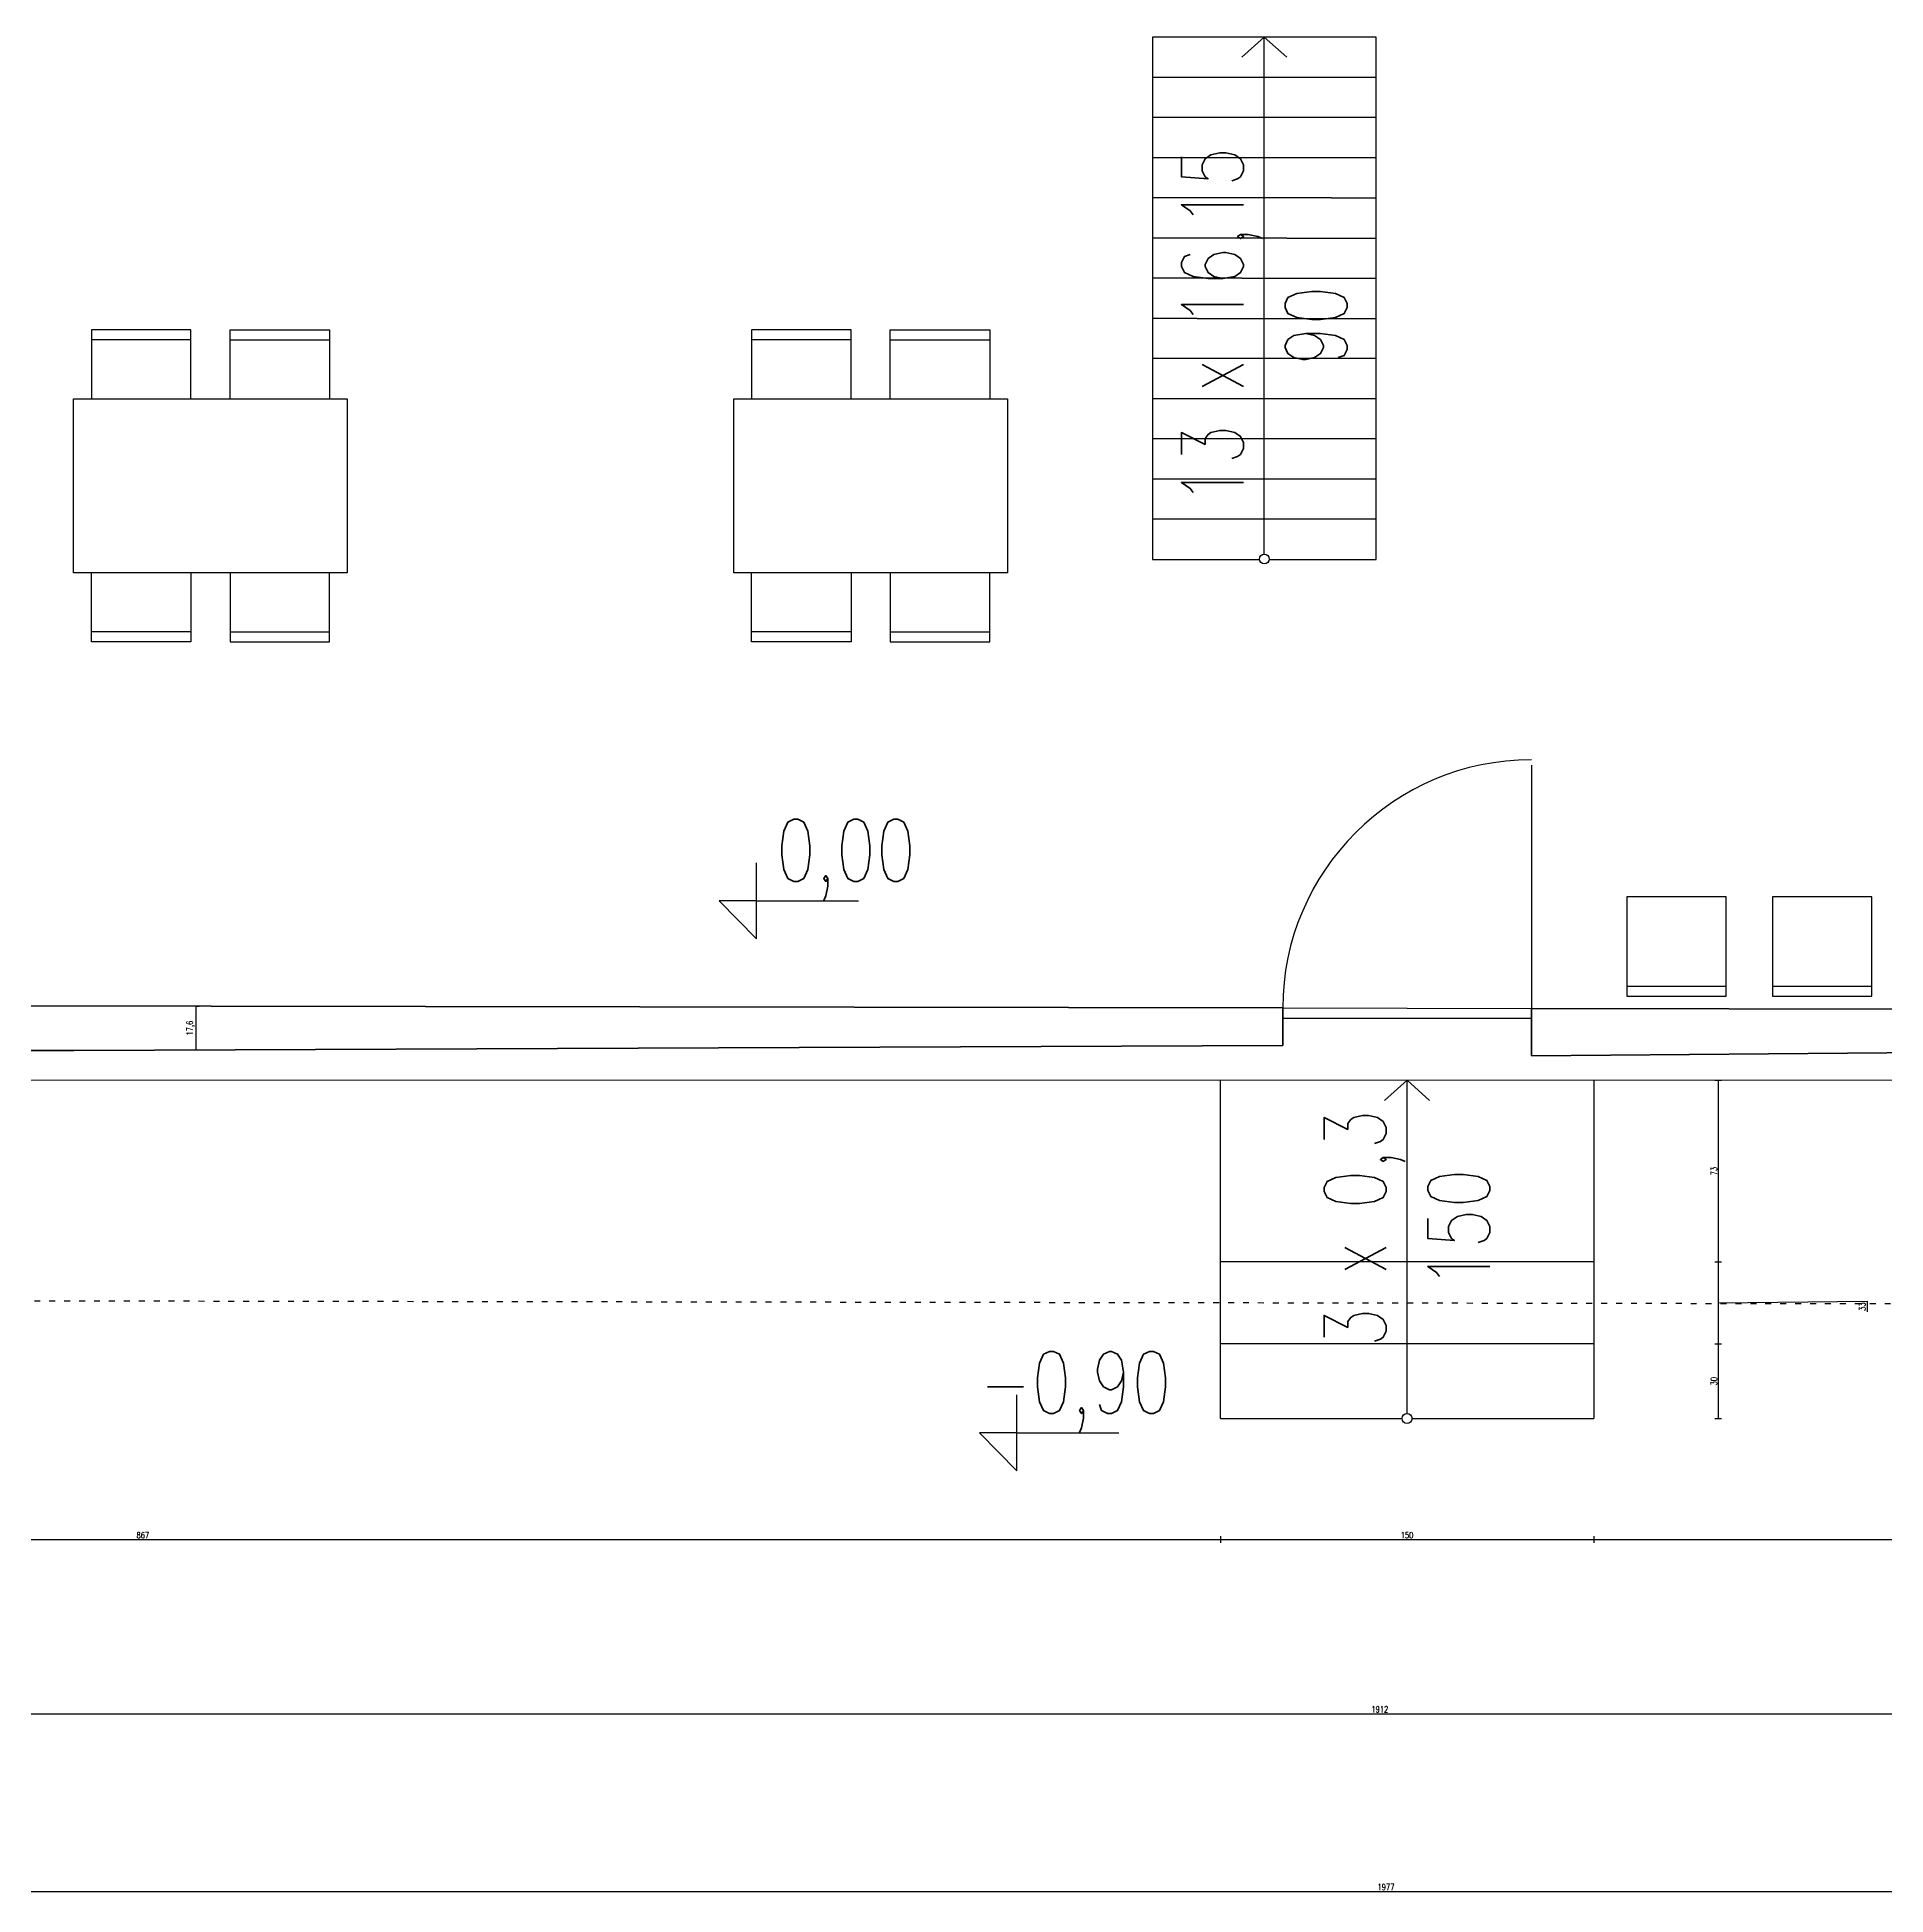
# Model space of a CAD drawing. Header units: millimetres. Extents: x -125182 to -122572, y -7332 to -5704.
# Drawn here: x -124457 to -123713, y -7332 to -6585 of the extents above; entities that cross this region are included whole.
import ezdxf

# ---------------------------------------------------------------- set-up
doc = ezdxf.new("R2010")
doc.units = ezdxf.units.MM
doc.linetypes.add('ACAD_ISO03W100', pattern=[30, 12, -18])
doc.layers.add('przerywana', color=7, linetype='ACAD_ISO03W100')
doc.layers.add('wymiary', color=253, linetype='Continuous', lineweight=5)
doc.layers.add('ściany', color=5, linetype='Continuous', lineweight=50)
doc.styles.add('Opisowy', font='simplex.shx', dxfattribs={"width": 0.75, "height": 2.5})
doc.dimstyles.new('Opisowy', dxfattribs={"dimscale": 0, "dimtxt": 2.5, "dimasz": 0.5, "dimexe": 1.25, "dimexo": 0.625, "dimtad": 1, "dimdec": 1, "dimtxsty": 'Opisowy', "dimblk": 'ARCHTICK', "dimcen": 1, "dimadec": 0, "dimazin": 0, "dimtfac": 1, "dimtdec": 1, "dimtmove": 0, "dimatfit": 3, "dimfxl": 1.5, "dimfxlon": 1, "dimarcsym": 0})

# ---------------------------------------------------------------- blocks, each defined once
blk = doc.blocks.new('_ArchTick')
at = {"color": 0, "linetype": 'ByBlock', "const_width": 0.15}
blk.add_lwpolyline([(-0.5, -0.5), (0.5, 0.5)], dxfattribs=at)
blk = doc.blocks.new('*D19')
at = {"layer": 'Defpoints', "color": 0, "transparency": 16777216}
for p in [(-122985.66, -6934.26), (-123830.66, -6951.8), (-123830.66, -7189.19)]:
    blk.add_point(p, dxfattribs=at)
at = {"layer": 'wymiary', "color": 0, "lineweight": -2, "transparency": 16777216}
for p, q in [((-123830.66, -7187.69), (-123830.66, -7190.44)), ((-122985.66, -7189.19), (-123830.66, -7189.19)), ((-122985.66, -7187.69), (-122985.66, -7190.44))]:
    blk.add_line(p, q, dxfattribs=at)
at = {"layer": 'wymiary', "color": 0, "lineweight": -2, "transparency": 16777216, "xscale": 0.5, "yscale": 0.5, "zscale": 0.5, "rotation": 180}
blk.add_blockref('_ArchTick', (-123830.66, -7189.19), dxfattribs=at)
at = {"layer": 'wymiary', "color": 0, "lineweight": -2, "transparency": 16777216, "xscale": 0.5, "yscale": 0.5, "zscale": 0.5}
blk.add_blockref('_ArchTick', (-122985.66, -7189.19), dxfattribs=at)
at = {"layer": 'wymiary', "color": 0, "lineweight": 5, "transparency": 16777216, "insert": (-123408.16, -7187.32), "char_height": 2.5, "attachment_point": 5, "style": 'Opisowy'}
blk.add_mtext('845', dxfattribs=at)
blk = doc.blocks.new('*D20')
at = {"layer": 'Defpoints', "color": 0, "transparency": 16777216}
for p in [(-123980.77, -6947.8), (-123830.66, -6951.8), (-123980.77, -7189.19)]:
    blk.add_point(p, dxfattribs=at)
at = {"layer": 'wymiary', "color": 0, "lineweight": -2, "transparency": 16777216}
for p, q in [((-123980.77, -7187.69), (-123980.77, -7190.44)), ((-123830.66, -7189.19), (-123980.77, -7189.19)), ((-123830.66, -7187.69), (-123830.66, -7190.44))]:
    blk.add_line(p, q, dxfattribs=at)
at = {"layer": 'wymiary', "color": 0, "lineweight": -2, "transparency": 16777216, "xscale": 0.5, "yscale": 0.5, "zscale": 0.5, "rotation": 180}
blk.add_blockref('_ArchTick', (-123980.77, -7189.19), dxfattribs=at)
at = {"layer": 'wymiary', "color": 0, "lineweight": -2, "transparency": 16777216, "xscale": 0.5, "yscale": 0.5, "zscale": 0.5}
blk.add_blockref('_ArchTick', (-123830.66, -7189.19), dxfattribs=at)
at = {"layer": 'wymiary', "color": 0, "lineweight": 5, "transparency": 16777216, "insert": (-123905.71, -7187.32), "char_height": 2.5, "attachment_point": 5, "style": 'Opisowy'}
blk.add_mtext('150', dxfattribs=at)
blk = doc.blocks.new('*D21')
at = {"layer": 'Defpoints', "color": 0, "transparency": 16777216}
for p in [(-124847.29, -6931.3), (-123980.77, -6947.8), (-124847.29, -7189.19)]:
    blk.add_point(p, dxfattribs=at)
at = {"layer": 'wymiary', "color": 0, "lineweight": -2, "transparency": 16777216}
for p, q in [((-124847.29, -7187.69), (-124847.29, -7190.44)), ((-123980.77, -7189.19), (-124847.29, -7189.19)), ((-123980.77, -7187.69), (-123980.77, -7190.44))]:
    blk.add_line(p, q, dxfattribs=at)
at = {"layer": 'wymiary', "color": 0, "lineweight": -2, "transparency": 16777216, "xscale": 0.5, "yscale": 0.5, "zscale": 0.5, "rotation": 180}
blk.add_blockref('_ArchTick', (-124847.29, -7189.19), dxfattribs=at)
at = {"layer": 'wymiary', "color": 0, "lineweight": -2, "transparency": 16777216, "xscale": 0.5, "yscale": 0.5, "zscale": 0.5}
blk.add_blockref('_ArchTick', (-123980.77, -7189.19), dxfattribs=at)
at = {"layer": 'wymiary', "color": 0, "lineweight": 5, "transparency": 16777216, "insert": (-124414.03, -7187.32), "char_height": 2.5, "attachment_point": 5, "style": 'Opisowy'}
blk.add_mtext('867', dxfattribs=at)
blk = doc.blocks.new('*D25')
at = {"layer": 'Defpoints', "color": 0}
for p in [(-124872.66, -6920.5), (-122960.66, -6923.5), (-122960.66, -7259.19)]:
    blk.add_point(p, dxfattribs=at)
at = {"layer": 'wymiary', "color": 0, "lineweight": -2}
for p, q in [((-124872.66, -7257.69), (-124872.66, -7260.44)), ((-124872.66, -7259.19), (-122960.66, -7259.19)), ((-122960.66, -7257.69), (-122960.66, -7260.44))]:
    blk.add_line(p, q, dxfattribs=at)
at = {"layer": 'wymiary', "color": 0, "lineweight": -2, "xscale": 0.5, "yscale": 0.5, "zscale": 0.5, "rotation": 180}
blk.add_blockref('_ArchTick', (-124872.66, -7259.19), dxfattribs=at)
at = {"layer": 'wymiary', "color": 0, "lineweight": -2, "xscale": 0.5, "yscale": 0.5, "zscale": 0.5}
blk.add_blockref('_ArchTick', (-122960.66, -7259.19), dxfattribs=at)
at = {"layer": 'wymiary', "color": 0, "lineweight": 5, "insert": (-123916.66, -7257.32), "char_height": 2.5, "attachment_point": 5, "style": 'Opisowy'}
blk.add_mtext('1912', dxfattribs=at)
blk = doc.blocks.new('*D27')
at = {"layer": 'Defpoints', "color": 0}
for p in [(-124902.66, -6954.26), (-122925.66, -6954.26), (-124902.66, -7330.71)]:
    blk.add_point(p, dxfattribs=at)
at = {"layer": 'wymiary', "color": 0, "lineweight": -2}
for p, q in [((-124902.66, -7329.21), (-124902.66, -7331.96)), ((-122925.66, -7330.71), (-124902.66, -7330.71)), ((-122925.66, -7329.21), (-122925.66, -7331.96))]:
    blk.add_line(p, q, dxfattribs=at)
at = {"layer": 'wymiary', "color": 0, "lineweight": -2, "xscale": 0.5, "yscale": 0.5, "zscale": 0.5, "rotation": 180}
blk.add_blockref('_ArchTick', (-124902.66, -7330.71), dxfattribs=at)
at = {"layer": 'wymiary', "color": 0, "lineweight": -2, "xscale": 0.5, "yscale": 0.5, "zscale": 0.5}
blk.add_blockref('_ArchTick', (-122925.66, -7330.71), dxfattribs=at)
at = {"layer": 'wymiary', "color": 0, "lineweight": 5, "insert": (-123914.16, -7328.84), "char_height": 2.5, "attachment_point": 5, "style": 'Opisowy'}
blk.add_mtext('1977', dxfattribs=at)
blk = doc.blocks.new('*D48')
at = {"layer": 'Defpoints', "color": 0}
for p in [(-124392.76, -6974.64), (-124392.7, -6992.22), (-124392.67, -6992.22)]:
    blk.add_point(p, dxfattribs=at)
at = {"layer": 'wymiary', "color": 0, "lineweight": -2}
for p, q in [((-124392.67, -6974.64), (-124391.42, -6974.64)), ((-124392.67, -6974.64), (-124392.67, -6992.22)), ((-124392.67, -6992.22), (-124391.42, -6992.22))]:
    blk.add_line(p, q, dxfattribs=at)
at = {"layer": 'wymiary', "color": 0, "lineweight": -2, "xscale": 0.5, "yscale": 0.5, "zscale": 0.5}
for p, rotation in [((-124392.67, -6974.64), 90), ((-124392.67, -6992.22), 270)]:
    blk.add_blockref('_ArchTick', p, dxfattribs=dict(at, rotation=rotation))
at = {"layer": 'wymiary', "color": 0, "lineweight": 5, "insert": (-124394.78, -6983.43), "char_height": 2.5, "attachment_point": 5, "rotation": 90, "style": 'Opisowy'}
blk.add_mtext('17,6', dxfattribs=at)
blk = doc.blocks.new('*D50')
at = {"layer": 'Defpoints', "color": 0, "transparency": 16777216}
for p in [(-123830.66, -7110.41), (-123780.45, -7110.41), (-123830.66, -7140.41)]:
    blk.add_point(p, dxfattribs=at)
at = {"layer": 'wymiary', "color": 0, "lineweight": -2, "transparency": 16777216}
for p, q in [((-123781.95, -7110.41), (-123779.2, -7110.41)), ((-123780.45, -7140.41), (-123780.45, -7110.41)), ((-123781.95, -7140.41), (-123779.2, -7140.41))]:
    blk.add_line(p, q, dxfattribs=at)
at = {"layer": 'wymiary', "color": 0, "lineweight": -2, "transparency": 16777216, "xscale": 0.5, "yscale": 0.5, "zscale": 0.5}
for p, rotation in [((-123780.45, -7110.41), 90), ((-123780.45, -7140.41), 270)]:
    blk.add_blockref('_ArchTick', p, dxfattribs=dict(at, rotation=rotation))
at = {"layer": 'wymiary', "color": 0, "lineweight": 5, "transparency": 16777216, "insert": (-123782.32, -7125.41), "char_height": 2.5, "attachment_point": 5, "rotation": 90, "style": 'Opisowy'}
blk.add_mtext('30', dxfattribs=at)
blk = doc.blocks.new('*D51')
at = {"layer": 'Defpoints', "color": 0, "transparency": 16777216}
for p in [(-123830.66, -7077.41), (-123780.45, -7077.41), (-123830.66, -7110.41)]:
    blk.add_point(p, dxfattribs=at)
at = {"layer": 'wymiary', "color": 0, "lineweight": -2, "transparency": 16777216}
for p, q in [((-123781.95, -7077.41), (-123779.2, -7077.41)), ((-123780.45, -7110.41), (-123780.45, -7077.41)), ((-123780.45, -7093.91), (-123720.73, -7093.29)), ((-123720.73, -7093.29), (-123720.73, -7097.57)), ((-123781.95, -7110.41), (-123779.2, -7110.41))]:
    blk.add_line(p, q, dxfattribs=at)
at = {"layer": 'wymiary', "color": 0, "lineweight": -2, "transparency": 16777216, "xscale": 0.5, "yscale": 0.5, "zscale": 0.5}
for p, rotation in [((-123780.45, -7077.41), 90), ((-123780.45, -7110.41), 270)]:
    blk.add_blockref('_ArchTick', p, dxfattribs=dict(at, rotation=rotation))
at = {"layer": 'wymiary', "color": 0, "lineweight": 5, "transparency": 16777216, "insert": (-123722.61, -7095.43), "char_height": 2.5, "attachment_point": 5, "rotation": 90, "style": 'Opisowy'}
blk.add_mtext('33', dxfattribs=at)
blk = doc.blocks.new('*D52')
at = {"layer": 'Defpoints', "color": 0, "transparency": 16777216}
for p in [(-123830.66, -7004.41), (-123780.45, -7004.41), (-123830.66, -7077.41)]:
    blk.add_point(p, dxfattribs=at)
at = {"layer": 'wymiary', "color": 0, "lineweight": -2, "transparency": 16777216}
for p, q in [((-123781.95, -7004.41), (-123779.2, -7004.41)), ((-123780.45, -7077.41), (-123780.45, -7004.41)), ((-123781.95, -7077.41), (-123779.2, -7077.41))]:
    blk.add_line(p, q, dxfattribs=at)
at = {"layer": 'wymiary', "color": 0, "lineweight": -2, "transparency": 16777216, "xscale": 0.5, "yscale": 0.5, "zscale": 0.5}
for p, rotation in [((-123780.45, -7004.41), 90), ((-123780.45, -7077.41), 270)]:
    blk.add_blockref('_ArchTick', p, dxfattribs=dict(at, rotation=rotation))
at = {"layer": 'wymiary', "color": 0, "lineweight": 5, "transparency": 16777216, "insert": (-123782.32, -7040.91), "char_height": 2.5, "attachment_point": 5, "rotation": 90, "style": 'Opisowy'}
blk.add_mtext('73', dxfattribs=at)

msp = doc.modelspace()

# ---------------------------------------------------------------- linework, layer by layer
at = {"ltscale": 0.05}
for p, q in [((-124008.1, -6584.96), (-124008.1, -6714.21)), ((-123918.1, -6584.96), (-124008.1, -6584.96)), ((-123918.1, -6633.46), (-123918.1, -6584.96)), ((-123918.1, -6601.16), (-124008.1, -6601.16)), ((-123918.1, -6617.31), (-124008.1, -6617.31)), ((-123918.1, -6633.46), (-124008.1, -6633.46)), ((-123936.1, -6649.61), (-124008.1, -6649.61)), ((-123954.1, -6665.76), (-124008.1, -6665.76)), ((-123972.1, -6681.91), (-124008.1, -6681.91)), ((-123990.1, -6698.06), (-124008.1, -6698.06))]:
    msp.add_line(p, q, dxfattribs=at)
at = {"lineweight": 25}
for p, q in [((-123963.1, -6584.96), (-123972.1, -6593.03)), ((-123963.09, -6792.8), (-123963.1, -6584.96)), ((-123963.1, -6584.96), (-123954.1, -6593.03)), ((-123918.1, -6714.21), (-124008.1, -6714.21)), ((-124008.1, -6714.21), (-124008.1, -6794.96)), ((-123918.1, -6730.36), (-124008.1, -6730.36)), ((-123918.1, -6746.51), (-124008.1, -6746.51)), ((-123918.1, -6762.66), (-124008.1, -6762.66)), ((-123918.1, -6778.81), (-124008.1, -6778.81)), ((-124008.1, -6794.96), (-123965.1, -6794.96)), ((-123961.1, -6794.96), (-123918.1, -6794.96)), ((-123980.77, -7140.41), (-123980.77, -7004.41)), ((-123905.71, -7004.41), (-123914.71, -7012.49)), ((-123905.71, -7138.41), (-123905.71, -7004.41)), ((-123905.71, -7004.41), (-123896.71, -7012.49)), ((-123830.66, -7004.41), (-123830.66, -7140.41)), ((-123830.66, -7077.41), (-123980.77, -7077.41)), ((-123830.66, -7110.41), (-123980.77, -7110.41)), ((-123980.77, -7140.41), (-123907.71, -7140.41)), ((-123903.71, -7140.41), (-123830.66, -7140.41))]:
    msp.add_line(p, q, dxfattribs=at)
for p, q in [((-123918.1, -6794.96), (-123918.1, -6633.46)), ((-123936.1, -6649.61), (-123918.1, -6649.61)), ((-123954.1, -6665.76), (-123918.1, -6665.76)), ((-123972.1, -6681.91), (-123918.1, -6681.91)), ((-123990.1, -6698.06), (-123918.1, -6698.06)), ((-124394.71, -6702.62), (-124434.71, -6702.62)), ((-124434.71, -6702.62), (-124434.71, -6730.39)), ((-124394.71, -6706.62), (-124434.71, -6706.62)), ((-124394.71, -6730.39), (-124394.71, -6702.62)), ((-124378.96, -6730.39), (-124378.96, -6702.62)), ((-124378.96, -6702.62), (-124338.96, -6702.62)), ((-124378.96, -6706.62), (-124338.96, -6706.62)), ((-124338.96, -6702.62), (-124338.96, -6730.39)), ((-124129.27, -6702.62), (-124169.27, -6702.62)), ((-124169.27, -6702.62), (-124169.27, -6730.39)), ((-124129.27, -6706.62), (-124169.27, -6706.62)), ((-124129.27, -6730.39), (-124129.27, -6702.62)), ((-124113.52, -6730.39), (-124113.52, -6702.62)), ((-124113.52, -6702.62), (-124073.52, -6702.62)), ((-124113.52, -6706.62), (-124073.52, -6706.62)), ((-124073.52, -6702.62), (-124073.52, -6730.39)), ((-124441.84, -6800.39), (-124441.84, -6730.39)), ((-124441.84, -6730.39), (-124331.84, -6730.39)), ((-124331.84, -6730.39), (-124331.84, -6800.39)), ((-124176.4, -6800.39), (-124176.4, -6730.39)), ((-124176.4, -6730.39), (-124066.4, -6730.39)), ((-124066.4, -6730.39), (-124066.4, -6800.39)), ((-124331.84, -6800.39), (-124441.84, -6800.39)), ((-124434.71, -6828.15), (-124434.71, -6800.39)), ((-124394.71, -6800.39), (-124394.71, -6828.15)), ((-124378.96, -6800.39), (-124378.96, -6828.15)), ((-124338.96, -6828.15), (-124338.96, -6800.39)), ((-124066.4, -6800.39), (-124176.4, -6800.39)), ((-124169.27, -6828.15), (-124169.27, -6800.39)), ((-124129.27, -6800.39), (-124129.27, -6828.15)), ((-124113.52, -6800.39), (-124113.52, -6828.15)), ((-124073.52, -6828.15), (-124073.52, -6800.39)), ((-124394.71, -6824.15), (-124434.71, -6824.15)), ((-124378.96, -6824.15), (-124338.96, -6824.15)), ((-124129.27, -6824.15), (-124169.27, -6824.15)), ((-124113.52, -6824.15), (-124073.52, -6824.15)), ((-124394.71, -6828.15), (-124434.71, -6828.15)), ((-124378.96, -6828.15), (-124338.96, -6828.15)), ((-124129.27, -6828.15), (-124169.27, -6828.15)), ((-124113.52, -6828.15), (-124073.52, -6828.15)), ((-123855.71, -6877.72), (-123855.71, -6975.56)), ((-123817.34, -6930.59), (-123817.34, -6970.59)), ((-123777.34, -6930.59), (-123817.34, -6930.59)), ((-123777.34, -6970.59), (-123777.34, -6930.59)), ((-123758.8, -6930.59), (-123758.8, -6970.59)), ((-123718.8, -6930.59), (-123758.8, -6930.59)), ((-123718.8, -6970.59), (-123718.8, -6930.59)), ((-123817.34, -6966.59), (-123777.34, -6966.59)), ((-123758.8, -6966.59), (-123718.8, -6966.59)), ((-123955.71, -6975.33), (-123855.71, -6975.56)), ((-123817.34, -6970.59), (-123777.34, -6970.59)), ((-123758.8, -6970.59), (-123718.8, -6970.59)), ((-123855.71, -6979.56), (-123955.71, -6979.56))]:
    msp.add_line(p, q)
at = {"lineweight": 30}
for p, q in [((-124167.29, -6947.49), (-124167.29, -6917.01)), ((-124167.29, -6932.25), (-124182.29, -6932.25)), ((-124182.29, -6932.25), (-124167.29, -6947.49)), ((-124167.29, -6932.25), (-124126.26, -6932.25)), ((-124062.57, -7161.44), (-124062.57, -7130.95)), ((-124062.57, -7146.19), (-124077.57, -7146.19)), ((-124077.57, -7146.19), (-124062.57, -7161.44)), ((-124062.57, -7146.19), (-124021.54, -7146.19))]:
    msp.add_line(p, q, dxfattribs=at)
at = {"lineweight": 20}
msp.add_line((-122925.66, -7004.41), (-124902.66, -7004.41), dxfattribs=at)
at = {"lineweight": 25}
for centre in [(-123963.09, -6794.8), (-123905.71, -7140.41)]:
    msp.add_circle(centre, 2, dxfattribs=at)
msp.add_arc((-123855.71, -6975.56), 100, 90, 179.86767)
at = {"layer": 'przerywana', "ltscale": 0.2}
msp.add_line((-124973.65, -7092.25), (-122863.28, -7095.57), dxfattribs=at)
at = {"layer": 'ściany', "lineweight": 40}
for p, q in [((-124847.29, -6973.91), (-123955.71, -6975.33)), ((-123855.71, -6975.56), (-122985.66, -6976.87)), ((-124441.71, -6992.41), (-123955.71, -6990.49)), ((-123855.71, -6994.64), (-123378.16, -6990.41)), ((-124872.52, -6992.41), (-124441.71, -6992.41))]:
    msp.add_line(p, q, dxfattribs=at)
at = {"layer": 'ściany'}
for p, q in [((-123955.71, -6990.49), (-123955.71, -6975.33)), ((-123855.71, -6994.64), (-123855.71, -6975.56))]:
    msp.add_line(p, q, dxfattribs=at)

# ---------------------------------------------------------------- texts
at = {"char_height": 25, "width": 224.1275, "attachment_point": 5, "rotation": 90, "style": 'Opisowy'}
for s, insert in [('\\pxqc;13 x 16,15\\P90', (-123963.1, -6700.94)), ('\\pxqc;3 x 0,3\\P150', (-123905.71, -7063.98))]:
    msp.add_mtext(s, dxfattribs=dict(at, insert=insert))
at = {"lineweight": 30, "char_height": 25, "width": 56.0344, "attachment_point": 1, "style": 'Opisowy'}
for s, insert in [('\\pxqc;0,00', (-124159.41, -6899.47)), ('-0,90', (-124077.57, -7113.41))]:
    msp.add_mtext(s, dxfattribs=dict(at, insert=insert))

# ---------------------------------------------------------------- dimensions: what is measured, and where the dimension line sits
at = {"layer": 'wymiary', "lineweight": 5}
for base, p1, p2, picture, middle in [((-122960.66, -7259.19), (-124872.66, -6920.5), (-122960.66, -6923.5), '*D25', (-123916.66, -7257.32)), ((-123830.66, -7189.19), (-122985.66, -6934.26), (-123830.66, -6951.8), '*D19', (-123408.16, -7187.32)), ((-124902.66, -7330.71), (-122925.66, -6954.26), (-124902.66, -6954.26), '*D27', (-123914.16, -7328.84))]:
    dim = msp.add_linear_dim(base=base, p1=p1, p2=p2, dimstyle='Opisowy', dxfattribs=at)
    dim.commit()
    dim.dimension.update_dxf_attribs({"geometry": picture, "text_midpoint": middle})
for base, p1, p2, text, picture, middle in [((-124847.29, -7189.19), (-123980.77, -6947.8), (-124847.29, -6931.3), '867', '*D21', (-124414.03, -7187.32)), ((-123980.77, -7189.19), (-123830.66, -6951.8), (-123980.77, -6947.8), '150', '*D20', (-123905.71, -7187.32))]:
    dim = msp.add_linear_dim(base=base, p1=p1, p2=p2, text=text, dimstyle='Opisowy', dxfattribs=at)
    dim.commit()
    dim.dimension.update_dxf_attribs({"geometry": picture, "text_midpoint": middle})
for base, p1, p2, picture, middle in [((-124392.67, -6992.22), (-124392.76, -6974.64), (-124392.7, -6992.22), '*D48', (-124394.78, -6983.43)), ((-123780.45, -7004.41), (-123830.66, -7077.41), (-123830.66, -7004.41), '*D52', (-123782.32, -7040.91)), ((-123780.45, -7110.41), (-123830.66, -7140.41), (-123830.66, -7110.41), '*D50', (-123782.32, -7125.41))]:
    dim = msp.add_linear_dim(base=base, p1=p1, p2=p2, angle=90, dimstyle='Opisowy', dxfattribs=at)
    dim.commit()
    dim.dimension.update_dxf_attribs({"geometry": picture, "text_midpoint": middle})
dim = msp.add_linear_dim(base=(-123780.45, -7077.41), p1=(-123830.66, -7110.41), p2=(-123830.66, -7077.41), angle=90, dimstyle='Opisowy', dxfattribs=at)
dim.commit()
dim.dimension.update_dxf_attribs({"geometry": '*D51', "text_midpoint": (-123720.73, -7093.91), "dimtype": 160})

doc.saveas('drawing.dxf')
